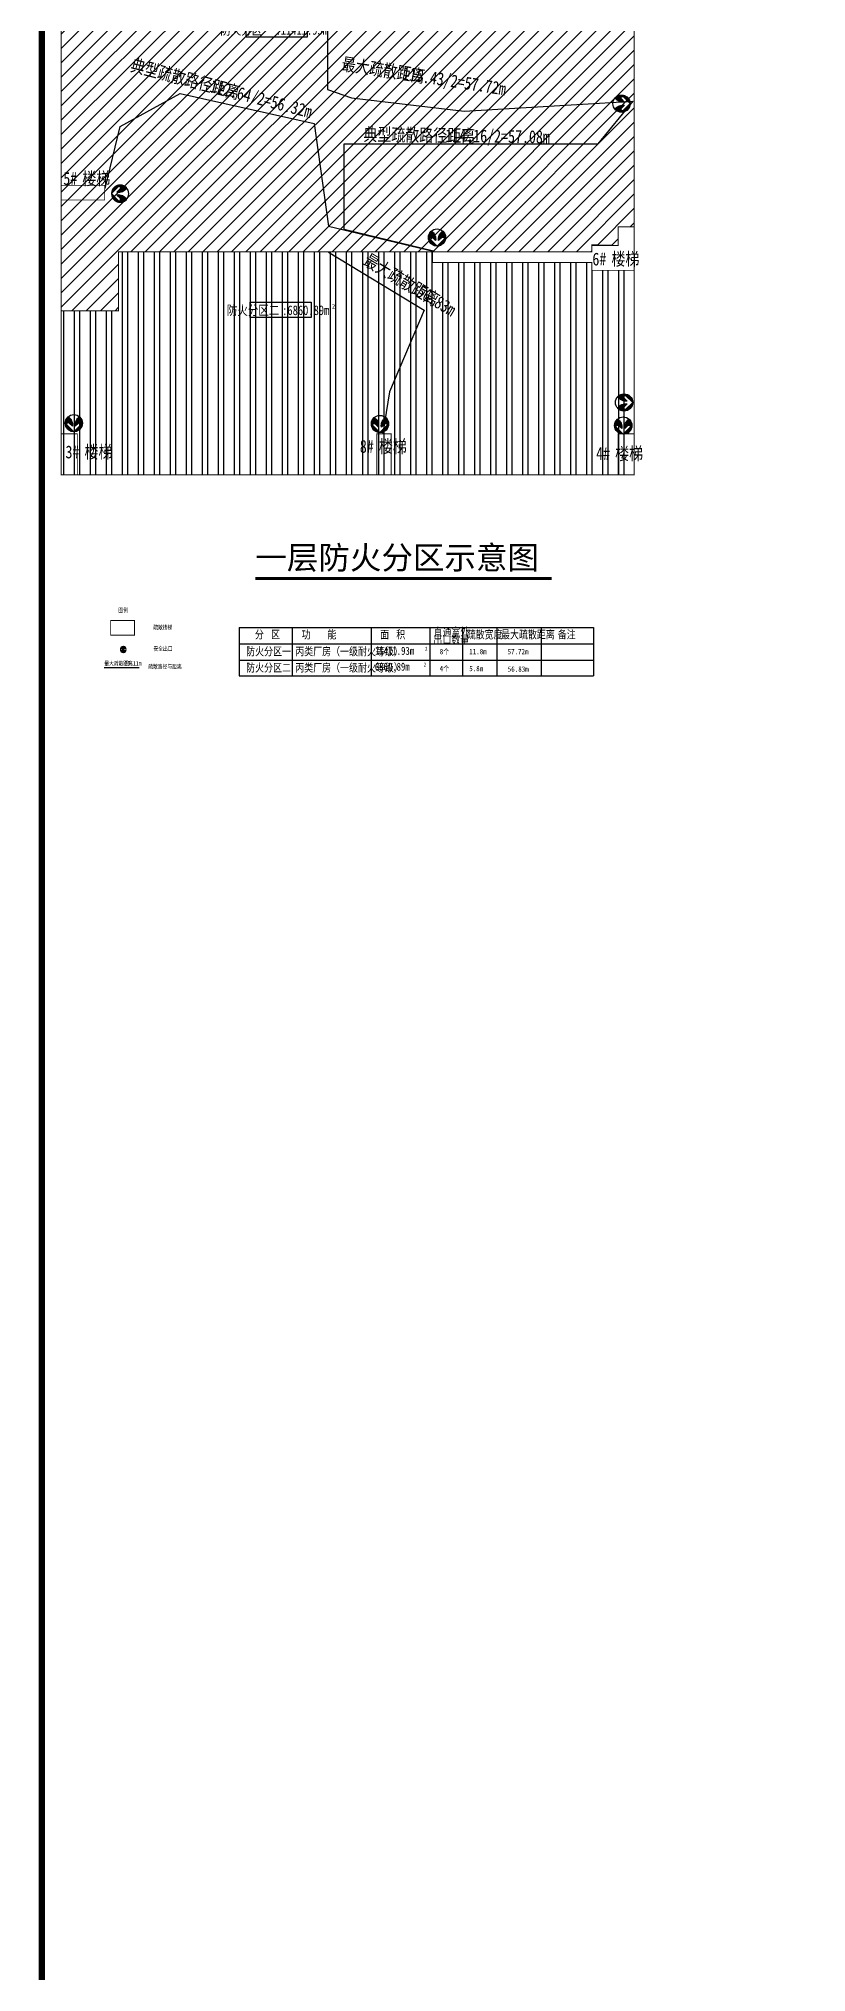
# Model space of a CAD drawing. Header units: millimetres. Extents: x -633009578 to 5705885, y -633235091 to 2571734.
# Drawn here: x 3237005 to 3272973, y 2109883 to 2200485 of the extents above; entities that cross this region are included whole.
import ezdxf
from ezdxf.enums import TextEntityAlignment as Align

# ---------------------------------------------------------------- set-up
doc = ezdxf.new("R2010")
doc.units = ezdxf.units.MM
doc.header["$LTSCALE"] = 1000
doc.header["$MEASUREMENT"] = 0
doc.linetypes.add('DASH', pattern=[0.35, 0.25, -0.1])
doc.layers.get('0').update_dxf_attribs({"color": 9})
for name, color, linetype in [('3T_WOOD', 21, 'Continuous'), ('A-AREA(分区)', 251, 'Continuous'), ('A-AREA(房间)', 247, 'Continuous'), ('A-DI-N(图名)', 6, 'Continuous'), ('A-HATH(填充)', 8, 'Continuous'), ('A-OTHER(其它)', 192, 'Continuous'), ('A-TEXT(房间)', 243, 'Continuous'), ('C-TAB(表格)', 7, 'Continuous'), ('PUB_TEXT', 7, 'Continuous'), ('分区', 230, 'Continuous'), ('标注', 4, 'Continuous'), ('设备-箱柜', 3, 'Continuous'), ('院图签、封面151013$0$PUB_TITLE', 153, 'Continuous'), ('院图签、封面151013$0$图签文字', 4, 'Continuous')]:
    doc.layers.add(name, color=color, linetype=linetype)
doc.styles.get("Standard").update_dxf_attribs({"font": 'simhei.ttf', "bigfont": 'hztxt.shx'})
doc.styles.add('TXT', font='simhei.ttf', dxfattribs={"width": 0.8, "bigfont": 'hztxt.shx'})
doc.styles.add('院图签、封面151013$0$-宋体', font='simhei.ttf', dxfattribs={"width": 0.8})
doc.styles.add('黑体', font='simhei.ttf', dxfattribs={"width": 0.8})

# ---------------------------------------------------------------- blocks, each defined once
blk = doc.blocks.new('建筑图框_A1')
at = {"layer": '院图签、封面151013$0$PUB_TITLE', "const_width": 100}
blk.add_lwpolyline([(2500, 1000), (83100, 1000), (83100, 58400), (2500, 58400)], close=True, dxfattribs=at)
at = {"layer": '院图签、封面151013$0$图签文字', "color": 6, "style": '院图签、封面151013$0$-宋体'}
for tag, height, width, p in [('工程主持人', 400, 0.7999999999883585, (79990.91196859907, 29505.93707200652)), ('审定', 400, 0.7999999999883585, (79990.91196859907, 28705.93707200605)), ('审核', 400, 0.7999999999883585, (79990.91196859907, 27905.93707200559)), ('专业负责人', 400, 0.7999999999883585, (79990.91196859907, 27105.93707200512)), ('校对', 400, 0.7999999999883585, (79990.91196859907, 26305.93707200466)), ('设计', 400, 0.7999999999883585, (79990.91196859907, 25505.93707200419)), ('方案设计人', 400, 0.7999999999883585, (79990.91196859907, 24706.79438478127)), ('工程编号', 300, 0.7000000000116415, (81000.00416498398, 8700.424278954277)), ('版次', 300, 0.7000000000116415, (78738.08139540046, 3005.726258059498)), ('日期', 300, 0.7000000000116415, (82038.0813954557, 3000.226258123759)), ('图号', 200, 0.7000000000116415, (82538.08139542397, 2400.075247410685)), ('比例', 300, 0.7000000000116415, (78738.08139537089, 2200.188802679535)), ('图号_X施', 300, 0.7000000000116415, (81538.08139540977, 2200.188802651362)), ('图号_总数', 200, 0.7000000000116415, (82538.08139541186, 2000.075247410219))]:
    blk.add_attdef(tag, text='', height=height, dxfattribs=dict(at, width=width)).set_placement(p, align=Align.MIDDLE_CENTER)
at = {"layer": '院图签、封面151013$0$图签文字', "color": 6, "style": '院图签、封面151013$0$-宋体', "width": 0.7}
for tag, p in [('建设单位_001', (80935.88661794258, 7446.21079580821)), ('工程名称_001', (80933.52706738078, 6045.368099178996)), ('图名_001', (79742.88288308708, 4059.656552180292))]:
    blk.add_attdef(tag, p, '', height=300, dxfattribs=at)
blk = doc.blocks.new('ggdfgd')
at = {"layer": '分区'}
h = blk.add_hatch(color=256, dxfattribs=at)
edge = h.paths.add_edge_path()
edge.add_line((33.42161406727973, -1342.641215606694), (-502.0778891769587, -833.1540068831091))
edge.add_ellipse((-424.9313361112727, -752.068739949711), major_axis=(111.8868166521416, 2.785109573527767), ratio=0.9999995679283145, start_angle=44.99995804326642, end_angle=225.000003320747, ccw=False)
edge.add_line((-347.7847189686727, -670.9835339806887), (-89.12781353772152, -917.0759840516112))
edge.add_ellipse((-848.4327538338257, -827.4549616821023), major_axis=(764.3388920691665, 19.02597968714203), ratio=0.9999995826583313, start_angle=-8.157416234186226, end_angle=24.12322190865787)
edge.add_ellipse((-848.4328514694353, -827.4549924137973), major_axis=(764.3389967158041, 19.02584821311577), ratio=0.9999995826579647, start_angle=24.12323087539259, end_angle=56.40386474260536)
edge.add_ellipse((16.71092750964453, -671.3206042531674), major_axis=(671.3208912339912, 16.71070518071409), ratio=0.9999995826579541, start_angle=131.5827235885965, end_angle=269.9999990057833)
h = blk.add_hatch(color=256, dxfattribs=at)
edge = h.paths.add_edge_path()
edge.add_line((33.42161406727973, -1342.641215606694), (542.9090512107941, -807.1419296868698))
edge.add_ellipse((461.823752791679, -729.995409714451), major_axis=(111.8868484917712, 2.785144144515262), ratio=0.9999989837684868, start_angle=-45.00003207281153, end_angle=135.0000132047005)
edge.add_line((380.7383934081299, -652.8489538189751), (134.6458330058959, -911.5057542779978))
edge.add_ellipse((888.5514135407866, -784.2175158307509), major_axis=(764.3388891474847, 19.02609706254118), ratio=0.9999995826579187, start_angle=155.8767896473703, end_angle=188.1574277902243, ccw=False)
edge.add_ellipse((888.5515125844395, -784.2175416666578), major_axis=(764.3389801267473, 19.02651464758378), ratio=0.9999995826579989, start_angle=123.5961257442772, end_angle=155.8767596114903, ccw=False)
edge.add_ellipse((16.71093831962207, -671.3206039840734), major_axis=(671.3208909680704, 16.71071586523381), ratio=0.9999995826579063, start_angle=269.9999971712751, end_angle=408.4172725884514, ccw=False)
for p, q in [((33.42161406727973, -1342.641215606694), (-502.0778891769587, -833.1540068831091)), ((-347.7847189686727, -670.9835339806887), (-89.12781353772152, -917.0759840516112)), ((33.42161406727973, -1342.641215606694), (542.9090512107941, -807.1419296868698)), ((33.42161406727973, -1342.641215606694), (33.42161406727973, -1342.641215606694)), ((33.42161406727973, -1342.641215606694), (33.42161406727973, -1342.641215606694)), ((380.7383934081299, -652.8489538189751), (134.6458330058958, -911.5057542779978))]:
    blk.add_line(p, q, dxfattribs=at)
blk.add_ellipse((16.71093292837031, -671.3206046696723), major_axis=(671.3208910241601, 16.71094005648423), ratio=0.9999995734461794, start_param=-1.570785924926497, end_param=4.712399382253089, dxfattribs=at)
at = {"layer": '分区', "extrusion": (0, 0, -1)}
for centre, major_axis, ratio, start_param, end_param in [((16.71092750964453, -671.3206042531674), (671.3208912329908, 16.7107052209004), 0.9999995826579541, 1.570796344207114, 3.986633541876832), ((-424.9313361112727, -752.068739949711), (111.8868166521416, 2.785109573527767), 0.9999995679283145, 2.356194432234376, 5.497787876065284), ((-848.4327538338257, -827.4549616821023), (764.338892065417, 19.0259798379542), 0.9999995826583302, -0.4210296482980007, 0.1423737719394969), ((16.71093831962207, -671.3206039840734), (671.3208909680747, 16.71071586523389), 0.9999995826579063, -0.8450408215040746, 1.57079637616546), ((461.823752791679, -729.995409714451), (111.886848494312, 2.785144141771557), 0.999998983724318, 3.926990586518754, 7.068584030350209)]:
    blk.add_ellipse(centre, major_axis=major_axis, ratio=ratio, start_param=start_param, end_param=end_param, dxfattribs=at)
at = {"layer": '分区', "extrusion": (0, 0, -0.9999999999999999)}
for centre, major_axis, ratio, start_param, end_param in [((-848.4328514694353, -827.4549924137973), (764.3389967123031, 19.02584835392029), 0.9999995826579647, -0.9844331504237904, -0.4210298048101375), ((888.5514135407866, -784.2175158307509), (764.3388891474827, 19.02609706254113), 0.9999995826579186, 2.999218680156694, 3.562622100394364), ((888.5515125844395, -784.2175416666578), (764.3389801267261, 19.02651464758323), 0.9999995826579989, 3.562622624619363, 4.126025970233022)]:
    blk.add_ellipse(centre, major_axis=major_axis, ratio=ratio, start_param=start_param, end_param=end_param, dxfattribs=at)
blk = doc.blocks.new('厂房九一层防火分区示意')
at = {"layer": 'A-HATH(填充)'}
h = blk.add_hatch(dxfattribs=at)
h.set_pattern_fill('ANSI31', color=256, scale=1500)
h.set_pattern_definition([(45, (-2537822.560577173, -1518110.335991255), (-1683.798022700466, 1683.798022700466), [])])
h.paths.add_polyline_path([(134279.9999999907, -77984.99999999884), (130469.9999996508, -77984.99999999884), (130469.9999996508, -82340.00000006263), (124340, -82340.00000006263), (124340, -83839.99999999907), (13434.99999972386, -83839.99999999464), (13434.99999972386, -97639.9999999993), (0, -97639.99999999907), (0, 0), (134280, 0)])
h = blk.add_hatch(dxfattribs=at)
h.set_pattern_fill('金属', color=256, scale=1500, angle=45)
h.set_pattern_definition([(90, (-2537822.560577173, -1518110.335991255), (-3750, 4.547473508864641e-13), []), (90, (-2536572.56057927, -1516860.335993353), (-3750, 4.547473508864641e-13), [])])
h.paths.add_polyline_path([(134280, -88194.99999996088), (124339.9999999988, -88194.99999996065), (124339.9999999988, -86339.9999999993), (87039.9999999986, -86339.9999999993), (87039.99999999884, -83839.99999999744), (13434.99999972386, -83839.99999999464), (13434.99999972386, -97639.9999999993), (0, -97639.99999999907), (0, -136080.0000000002), (134280, -136080.0000000002)])
for points in [[(74170.00000020582, -9714.999999920605), (74169.99999939464, -13860.00000006775), (62382.70507078385, -20127.03495864617), (62382.70507078385, -45835.91602027253), (67990, -47765.00000000093), (94459.54918223154, -50862.01183597092), (134040, -48515.00000000093)], [(10314.99999999069, -68989.97022231598), (13817.29591029789, -54455.26183593925), (27920.91286363173, -46775.6660202404), (59315.10507078376, -53795.01183593599), (62627.7136947806, -77795.45599229587), (87160.00000002235, -83720.0000000461)], [(87260.00000023283, -83720.0000000461), (66290, -78615.00000000093), (66290, -58557.29555959557), (125845.64204669, -58557.29555962351), (134040, -48515.00000000093)], [(62629.9999999688, -83959.99999999627), (85064.99999972107, -97519.99999999371), (76964.9999999972, -116664.9999999988), (75365.00000022957, -126364.9999999956)]]:
    blk.add_lwpolyline(points)
at = {"layer": 'A-AREA(分区)', "color": 6, "const_width": 250}
blk.add_lwpolyline([(134279.9999999907, -77984.99999999884), (130469.9999996508, -77984.99999999884), (130469.9999996508, -82340.00000006263), (124340, -82340.00000006263), (124340, -83839.99999999907), (13434.99999972386, -83839.99999999464), (13434.99999972386, -97639.9999999993), (0, -97639.99999999907), (0, 0), (134280, 0), (134280, -77984.99999999884)], dxfattribs=at)
at = {"layer": 'A-AREA(分区)', "color": 4, "const_width": 250}
blk.add_lwpolyline([(134280, -77984.99999999884), (134280, -136080.0000000002), (0, -136080.0000000002), (0, -97639.99999999907), (13434.99999972386, -97639.9999999993), (13434.99999972386, -83839.99999999464), (124340, -83839.99999999907), (124340, -82340.00000006263), (130469.9999996508, -82340.00000006263), (130469.9999996508, -77984.99999999884), (134279.9999999907, -77984.99999999884)], dxfattribs=at)
at = {"layer": 'A-AREA(房间)'}
for points in [[(43382.08480627369, -29971.81463288376), (57652.70980627369, -29971.81463288376), (57652.70980627369, -33536.18963288376), (43382.08480627369, -33536.18963288376)], [(44283.77889058599, -95645.00565100228), (58554.40389058599, -95645.00565100228), (58554.40389058599, -99209.38065100228), (44283.77889058599, -99209.38065100228)]]:
    blk.add_lwpolyline(points, close=True, dxfattribs=at)
at = {"layer": 'A-OTHER(其它)', "color": 1, "linetype": 'DASH', "const_width": 200}
for points in [[(6670.000000051688, -9594.99999983958), (10194.99999991106, -9594.99999983958), (10194.99999991106, 0), (6670.000000051688, 0)], [(77339.9999999986, 0), (73950.00000005635, 0), (73950.00000005635, -9594.999999942956), (77339.9999999986, -9594.999999942956)], [(130469.9999999986, -9594.999999999767), (134280, -9594.999999999767), (134280, 0), (130469.9999999986, 0)], [(10195.00000005448, -68260.0000000929), (0, -68260.0000000929), (0, -71710.00000025565), (10195.00000005448, -71710.00000025565)], [(134279.9999999981, -77984.9999999986), (130469.9999996494, -77984.9999999986), (130469.9999996498, -82340.00000006217), (124339.9999999986, -82339.99999999907), (124339.9999999832, -83839.99999999488), (87039.9999999986, -83839.99999999488), (87039.9999999986, -86339.9999999993), (124339.9999999986, -86339.9999999993), (124339.9999999986, -88194.99999996065), (134280.0000000079, -88194.99999996065)], [(3809.999999945518, -126484.9999998566), (0, -126484.9999998566), (0, -136080.0000000002), (3809.999999945518, -136080.0000000002)], [(73949.99999996135, -126484.9999999991), (77339.9999999986, -126484.9999999991), (77339.9999999986, -136080.0000000002), (73949.99999996135, -136080.0000000002)], [(130470.0000000037, -126484.9999999907), (134280, -126484.9999999907), (134280, -136080.0000000002), (130470.0000000037, -136080.0000000002)]]:
    blk.add_lwpolyline(points, close=True, dxfattribs=at)
at = {"layer": '标注', "zscale": 3}
for p, xscale, yscale, rotation in [((117028.5190922762, -4925.222130787093), -3.000000000000001, 3.000000000000001, 181.4289268429041), ((8100.35545624909, -13973.34018733981), -3.000000000000001, 3.000000000000001, 181.4289268429041), ((75027.51440767874, -13624.17136624083), -3.000000000000001, 3.000000000000001, 181.4289268429041), ((131921.0798406266, -14247.40613465011), -3.000000000000001, 3.000000000000001, 181.4289268429041), ((128671.1622431725, -17099.99179796223), 3, 3, 88.57107315709594), ((129266.3934862129, -49124.68081966974), 3, 3, 88.57107315709594), ((15833.64976907894, -70215.27758554649), -2.999999999999999, 2.999999999999998, 271.4289268429041), ((88073.96209911164, -78472.89174473472), 3, 3, 358.5710731570959), ((129872.7883834767, -119134.3491269902, -7.999915396794677e-09), 3, 3, 88.57107315709594), ((2981.794312996557, -121968.4549200975), 3, 3, 358.5710731570959), ((74690.89063424175, -122151.2007779486, -7.999915396794677e-09), 3, 3, 358.5710731570959), ((131692.4671046054, -122528.2742846285), 3, 3, 358.5710731570959)]:
    blk.add_blockref('ggdfgd', p, dxfattribs=dict(at, xscale=xscale, yscale=yscale, rotation=rotation))
at = {"layer": 'A-TEXT(房间)', "width": 0.8}
for s, height, style, p in [('1#', 3000, 'TXT', (3289.795163612365, -5972.474215929862)), ('楼梯', 3000, 'TXT', (7289.795163612365, -5972.474215929862)), ('7#', 3000, 'TXT', (71014.52500617546, -7031.515121256467)), ('楼梯', 3000, 'TXT', (75471.66786331832, -7031.515121256467)), ('2#', 3000, 'TXT', (126308.0610923855, -5983.384145867079)), ('楼梯', 3000, 'TXT', (130765.2039495284, -5983.384145867079)), ('防火分区一', 2253.164556962025, '黑体', (37281.11170500787, -32985.56463288376)), (':11411.93m', 2253.164556962025, '黑体', (50243.13702146357, -32985.56463288376)), ('2', 1126.582278481013, '黑体', (63205.16233791926, -31485.56463288376)), ('5#', 3000, 'TXT', (511.1516797192844, -68165.56883764919, 1714.166666666667)), ('楼梯', 3000, 'TXT', (4968.294536862142, -68165.56883764919, 1714.166666666667)), ('6#', 3000, 'TXT', (124461.946095847, -87035.28700197022)), ('楼梯', 3000, 'TXT', (128919.0889529899, -87035.28700197022)), ('防火分区二', 2253.164556962025, '黑体', (38830.90705514295, -98658.75565100228)), (':6860.89m', 2253.164556962025, '黑体', (51792.93237159865, -98658.75565100228)), ('2', 1126.582278481013, '黑体', (63458.75515640878, -97158.75565100228)), ('3#', 3000, 'TXT', (1021.07939862362, -132227.7580270213)), ('楼梯', 3000, 'TXT', (5478.222255766477, -132227.7580270213)), ('8#', 3000, 'TXT', (69981.9451339724, -130925.8405056978)), ('楼梯', 3000, 'TXT', (74439.08799111526, -130925.8405056978)), ('4#', 3000, 'TXT', (125330.2398353549, -132598.0837652469)), ('楼梯', 3000, 'TXT', (129787.3826924978, -132598.0837652469))]:
    blk.add_text(s, height=height, dxfattribs=dict(at, style=style)).set_placement(p)
at = {"layer": 'A-TEXT(房间)', "style": 'TXT', "width": 0.8}
for s, height, rotation, p in [('典型疏散路径距离', 3000, 345.2389351213995, (16068.4172897384, -41422.42804072204)), ('最大疏散距离', 3000, 351.1397274462112, (65553.21051806674, -41221.77665000376)), ('115.43/2=57.72m', 3000, 351.1397274462112, (79781.37388590958, -43439.74129759745)), ('112.64/2=56.32m', 3000, 345.2389351213995, (34634.75493810347, -46314.37104191305)), ('典型疏散路径距离', 2999.999999999999, 359.1666803380191, (70795.26210468703, -57796.67809804311)), ('114.16/2=57.08m', 2999.999999999999, 359.1666803380191, (89993.23142431711, -58075.91635212387)), ('最大疏散距离', 3000, 329.0964398788561, (70595.25248335922, -86650.56413503802, -7.999915396794677e-09)), ('56.83m', 3000, 329.0964398788561, (82950.92760779307, -94046.32590915204, -7.999915396794677e-09))]:
    blk.add_text(s, height=height, rotation=rotation, dxfattribs=at).set_placement(p)

msp = doc.modelspace()

# ---------------------------------------------------------------- linework, layer by layer
at = {"layer": '3T_WOOD'}
msp.add_lwpolyline([(3240075.967561443, 2171015.275284175), (3241719.360912924, 2171015.275284175)], dxfattribs=at)
at = {"layer": 'A-DI-N(图名)', "const_width": 140}
msp.add_lwpolyline([(3247158.831617524, 2175191.452795765), (3261048.958199803, 2175191.452795765)], dxfattribs=at)
at = {"layer": 'A-OTHER(其它)', "color": 1, "linetype": 'DASH', "const_width": 40}
msp.add_lwpolyline([(3240378.748886737, 2173221.805691848), (3241498.027603471, 2173221.805691848), (3241498.027603471, 2172538.241275104), (3240378.748886737, 2172538.241275104)], close=True, dxfattribs=at)
at = {"layer": 'C-TAB(表格)'}
for p, q in [((3246402.542240899, 2172898.361262635), (3246402.542240901, 2170627.294602306)), ((3246402.542240899, 2172898.361262635), (3263000.041425811, 2172898.361262635)), ((3248876.743678132, 2172898.361262635), (3248876.743678132, 2170627.294602306)), ((3252578.13298483, 2172898.361262635), (3252578.13298483, 2170627.294602306)), ((3255327.538203288, 2172898.361262635), (3255327.538203288, 2170627.294602306)), ((3256860.466266874, 2172898.361262635), (3256860.466266876, 2170627.294602306)), ((3258470.415409373, 2172898.361262635), (3258470.415409373, 2170627.294602306)), ((3260543.32818255, 2172898.361262635), (3260543.328182552, 2170627.294602306)), ((3263000.041425811, 2172898.361262635), (3263000.041425811, 2170627.294602306)), ((3246402.542240899, 2172134.387876904), (3263000.041425811, 2172134.387876904)), ((3246402.542240899, 2171370.41449117), (3263000.041425811, 2171370.41449117)), ((3246402.542240899, 2170627.294602306), (3263000.041425811, 2170627.294602306))]:
    msp.add_line(p, q, dxfattribs=at)

# ---------------------------------------------------------------- block references
at = {"layer": '3T_WOOD', "xscale": 0.2, "yscale": 0.2, "zscale": 0.2}
msp.add_blockref('厂房九一层防火分区示意', (3238057.007761667, 2207266.799299934), dxfattribs=at)
at = {"layer": '标注', "xscale": -0.2, "yscale": 0.2, "zscale": 0.2, "rotation": 271.4289268429041}
msp.add_blockref('ggdfgd', (3241106.414161004, 2171865.206773345), dxfattribs=at)
at = {"layer": '设备-箱柜', "xscale": 3, "yscale": 3}
msp.add_blockref('建筑图框_A1', (3229655.437121258, 2039260.231913973, 4.000000000000001e-08), dxfattribs=at)

# ---------------------------------------------------------------- texts
at = {"layer": 'A-TEXT(房间)', "style": 'TXT', "width": 0.8}
for s, height, p in [('图例', 200, (3240740.953836679, 2173606.345616642)), ('疏散楼梯', 200, (3242375.028079001, 2172802.997438681)), ('分', 375, (3247136.67238827, 2172378.468529163)), ('区', 375, (3247890.215695357, 2172378.468529163)), ('功', 375, (3249329.783881314, 2172378.468529163)), ('能', 375, (3250536.870495487, 2172378.468529163)), ('面', 375, (3253005.045009863, 2172378.468529163)), ('积', 375, (3253758.588316949, 2172378.468529163)), ('直通室外', 375, (3255504.11659978, 2172503.941148264)), ('疏散宽度', 375, (3257061.151824893, 2172378.468529163)), ('最大疏散距离', 375, (3258667.813331643, 2172378.468529163)), ('备注', 375, (3261327.105913887, 2172378.468529163)), ('安全出口', 200, (3242381.957212859, 2171804.268160969)), ('防火分区一', 375, (3246726.088416304, 2171587.566645564)), ('丙类厂房（一级耐火等级）', 375, (3249026.911791557, 2171587.566645564)), ('11411.93m', 375, (3252762.269635549, 2171616.989496309)), ('2', 187.5, (3255105.126778406, 2171804.489496309)), ('出口数量', 375, (3255501.409310587, 2172130.428867427)), ('8个', 250, (3255794.570585266, 2171641.146215736)), ('11.8m', 250, (3257179.426283225, 2171641.146215736)), ('57.72m', 250, (3258977.445839973, 2171641.146215736)), ('最大疏散距离', 199.9999999999999, (3240078.594265358, 2171114.028506637)), ('25.11m', 199.9999999999999, (3241038.594265358, 2171114.028506637)), ('疏散路径与距离', 200, (3242138.80760656, 2170965.748246138)), ('防火分区二', 375, (3246726.088416304, 2170823.593259831)), ('丙类厂房（一级耐火等级）', 375, (3249026.911791557, 2170823.593259831)), ('6860.89m', 375, (3252755.942477375, 2170873.869607445)), ('2', 187.5, (3255041.656763089, 2171061.369607445)), ('4个', 250, (3255794.570585266, 2170847.140828092)), ('5.8m', 250, (3257179.426283225, 2170847.140828092)), ('56.83m', 250, (3258985.845839974, 2170822.276326871))]:
    msp.add_text(s, height=height, dxfattribs=at).set_placement(p)
at = {"layer": 'PUB_TEXT'}
msp.add_text('一层防火分区示意图', height=1082.489451476793, dxfattribs=at).set_placement((3247158.831617524, 2175630.946466651, 7.999915396794677e-09))

doc.saveas('drawing.dxf')
